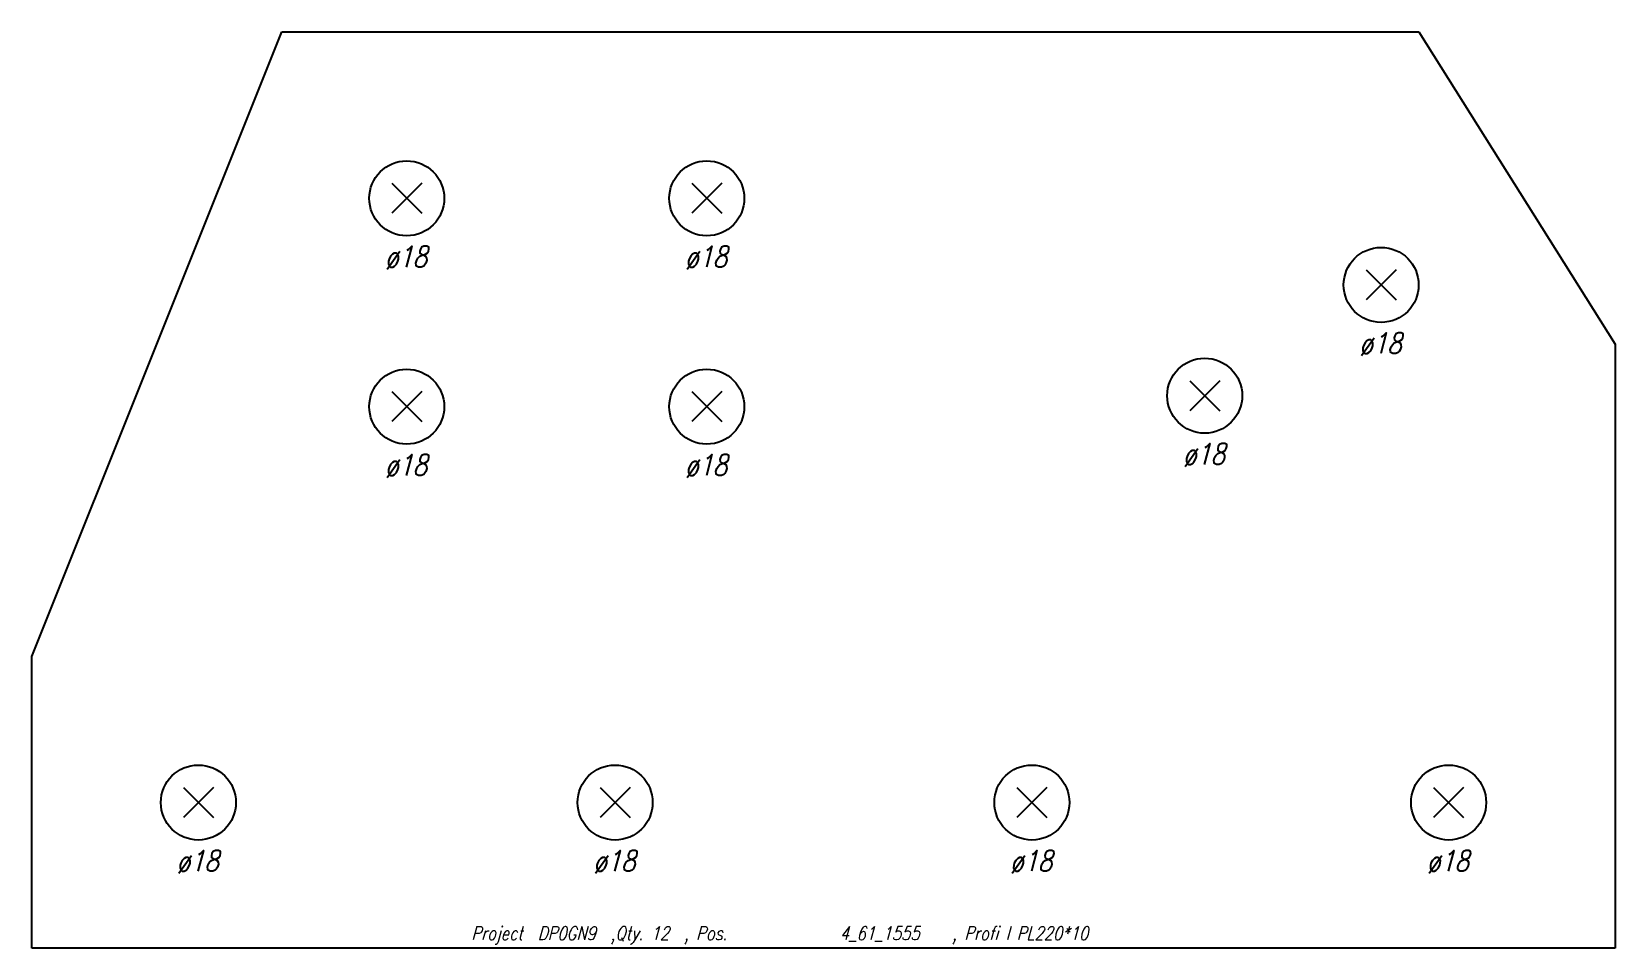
# Model space of a CAD drawing. Extents: x 0 to 380, y -110 to 110.
import ezdxf

# ---------------------------------------------------------------- set-up
doc = ezdxf.new("R2010")
doc.units = 0
doc.header["$LTSCALE"] = 10
for name, color, linetype in [('BEZ_SCHRAUBEN', 7, 'CONTINUOUS'), ('SCHRAUBEN', 7, 'CONTINUOUS'), ('TEILE', 7, 'CONTINUOUS'), ('UNTERSCHRIFT', 7, 'CONTINUOUS')]:
    doc.layers.add(name, color=color, linetype=linetype)
doc.styles.get("Standard").update_dxf_attribs({"font": 'ROMANS'})

msp = doc.modelspace()

# ---------------------------------------------------------------- linework, layer by layer
at = {"layer": 'SCHRAUBEN', "color": 6}
for p, q in [((93.599487, 73.599983), (86.399498, 66.399979)), ((86.399498, 73.599983), (93.599487, 66.399979)), ((165.600494, 73.599983), (158.400482, 66.399979)), ((158.400482, 73.599983), (165.600494, 66.399979)), ((327.410034, 52.824265), (320.210022, 45.62426)), ((320.210022, 52.824265), (327.410034, 45.62426)), ((93.599731, 23.599983), (86.399734, 16.399982)), ((86.399734, 23.599983), (93.599731, 16.399982)), ((165.60025, 23.599983), (158.400238, 16.399982)), ((158.400238, 23.599983), (165.60025, 16.399982)), ((285.06723, 26.233179), (277.867218, 19.033178)), ((277.867218, 26.233177), (285.06723, 19.033178)), ((43.600155, -71.400452), (36.40015, -78.600456)), ((36.40015, -71.400452), (43.600155, -78.600456)), ((143.600143, -71.400879), (136.400162, -78.600883)), ((136.400162, -71.400879), (143.600143, -78.600883)), ((243.599716, -71.400276), (236.399704, -78.600281)), ((236.399704, -71.400276), (243.599716, -78.600281)), ((343.599701, -71.400276), (336.399689, -78.600281)), ((336.399689, -71.400276), (343.599701, -78.600281))]:
    msp.add_line(p, q, dxfattribs=at)
at = {"layer": 'SCHRAUBEN', "color": 2}
for centre, radius in [((89.999496, 69.999985), 8.999992), ((162.000488, 69.999985), 9), ((323.810059, 49.224262), 9), ((281.467224, 22.633179), 9), ((89.999733, 19.999983), 8.999992), ((162.000244, 19.999983), 8.999985), ((40.000153, -75.00045), 9), ((140.000153, -75.000885), 9), ((239.99971, -75.000275), 9), ((339.999695, -75.000275), 9)]:
    msp.add_circle(centre, radius, dxfattribs=at)
at = {"layer": 'TEILE', "color": 2}
for p, q in [((0, -39.999855), (59.999382, 109.99984)), ((59.999382, 109.99984), (332.876831, 109.99984)), ((332.876831, 109.99984), (380, 34.962303)), ((380, 34.962303), (380, -109.99984)), ((0, -109.99984), (0, -39.999855)), ((380, -109.99984), (0, -109.99984))]:
    msp.add_line(p, q, dxfattribs=at)

# ---------------------------------------------------------------- texts
at = {"layer": 'BEZ_SCHRAUBEN', "color": 2, "oblique": 15}
for width, p in [(0.8, (81.999496, 53.499985)), (0.799999, (154.000488, 53.499985)), (0.8, (315.810089, 32.724262)), (0.8, (81.999733, 3.499983)), (0.799999, (154.000259, 3.499983)), (0.8, (273.467224, 6.133178)), (0.8, (32.000153, -91.500458)), (0.8, (132.000153, -91.500885)), (0.8, (231.999695, -91.500275)), (0.8, (331.999695, -91.500275))]:
    msp.add_text(' ø18', height=5, dxfattribs=dict(at, width=width)).set_placement(p)
at = {"layer": 'UNTERSCHRIFT', "color": 2, "oblique": 15, "width": 0.8}
for s, p in [('Project  DP0GN9  ,Qty. 12  , Pos. ', (105.5, -107.99984)), ('4_61_1555', (193.899994, -107.99984)), ('  , Profi l PL220*10', (217.299988, -107.99984))]:
    msp.add_text(s, height=3.25, dxfattribs=at).set_placement(p)

doc.saveas('drawing.dxf')
